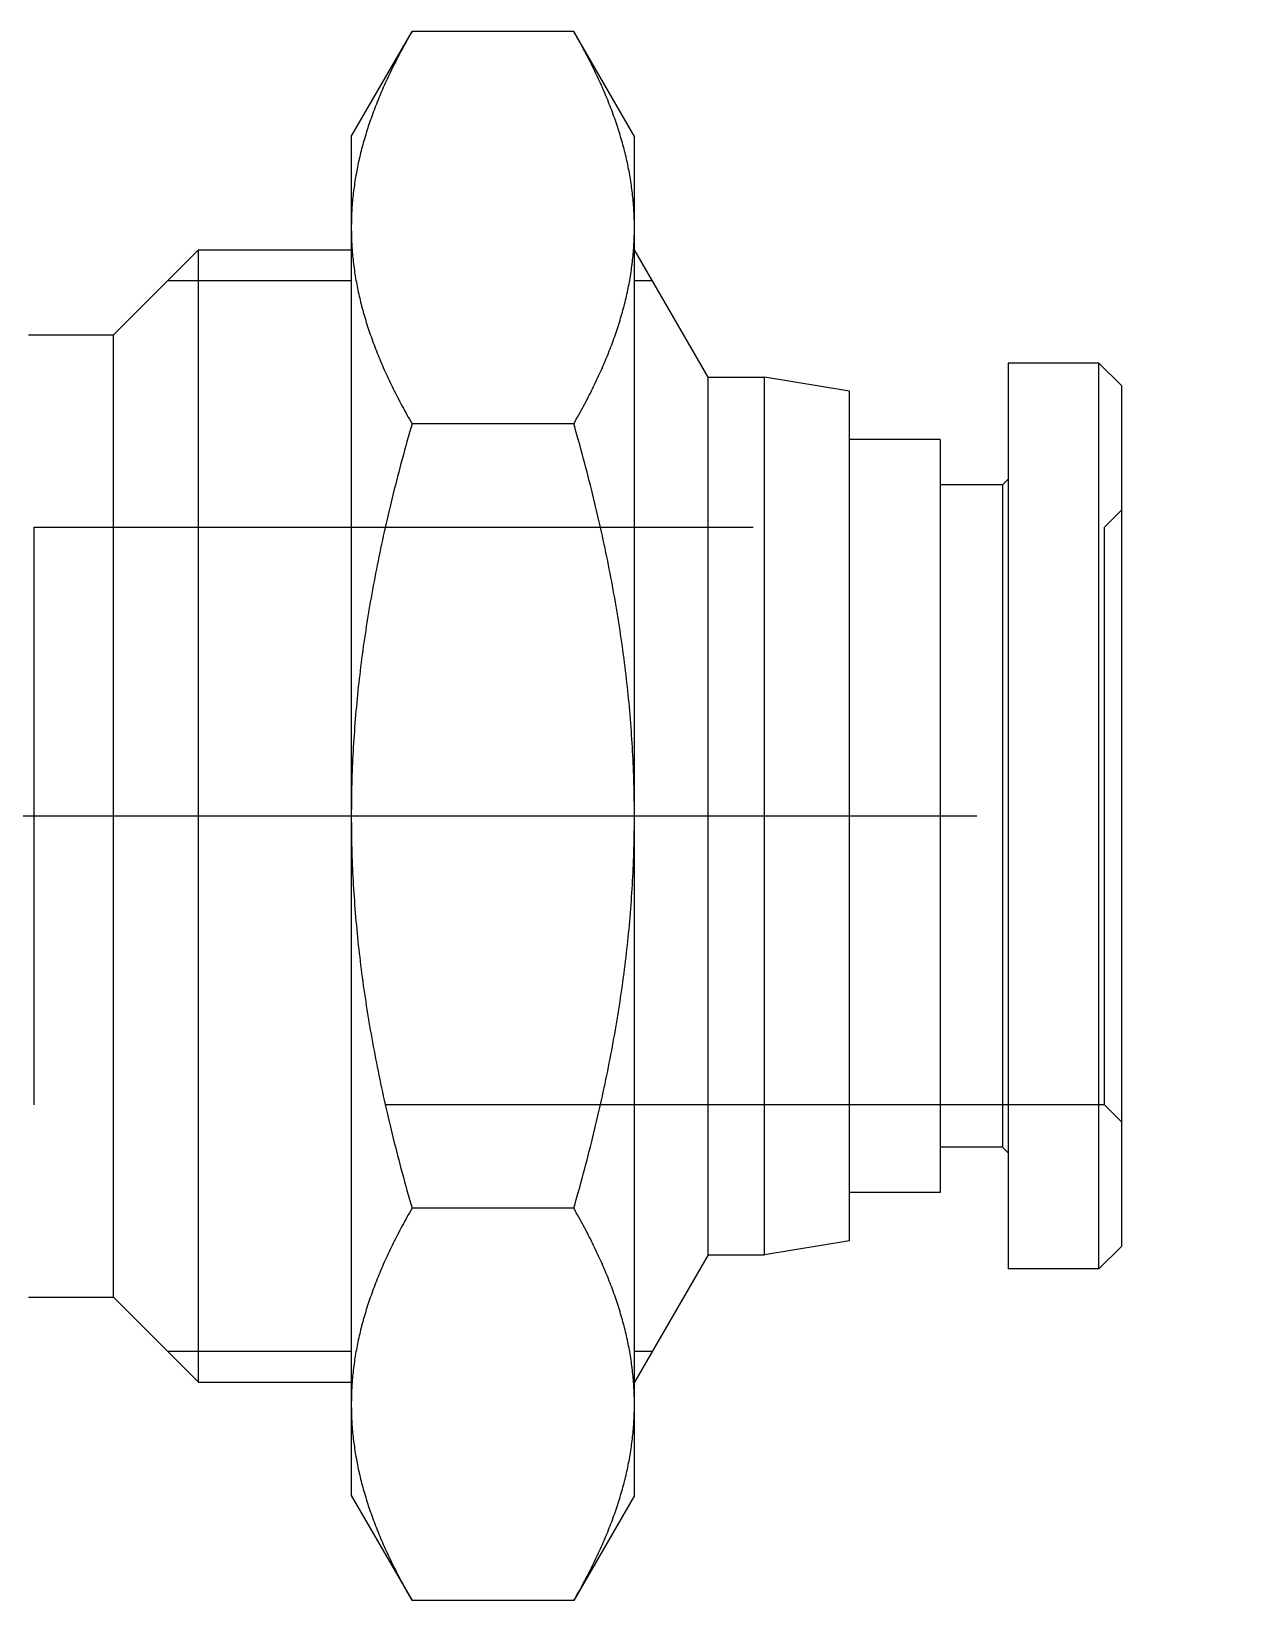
# Model space of a CAD drawing. Extents: x -2 to 80.4, y -32.4 to 15.9.
# Drawn here: x 13.05 to 34.3, y -13.86 to 13.86 of the extents above; entities that cross this region are included whole.
import ezdxf

# ---------------------------------------------------------------- set-up
doc = ezdxf.new("R2010")
doc.units = 0
doc.linetypes.add('CENTER', pattern=[50.8, 31.75, -6.35, 6.35, -6.35])
doc.linetypes.add('DASHED', pattern=[19.05, 12.7, -6.35])
doc.layers.get('0').update_dxf_attribs({"linetype": 'CONTINUOUS'})
doc.layers.add('CENTER', color=1, linetype='CENTER')

msp = doc.modelspace()

# ---------------------------------------------------------------- linework, layer by layer
at = {"color": 7, "linetype": 'CONTINUOUS'}
for p, q in [((18.7, 12), (19.772, 13.856)), ((22.628, 13.856), (19.772, 13.856)), ((23.7, 12), (22.628, 13.856)), ((18.7, 12), (18.7, 10.392)), ((23.7, 10.392), (23.7, 12)), ((18.7, 10.392), (18.7, 0)), ((23.7, 0), (23.7, 10.392)), ((14.5, 8.5), (16, 10)), ((16, -10), (16, 10)), ((16, 10), (18.7, 10)), ((23.7, 10), (23.701, 10)), ((23.701, -10), (23.701, 10)), ((25, 7.75), (23.701, 10)), ((13, 8.5), (14.5, 8.5)), ((14.5, -8.5), (14.5, 8.5)), ((30.3, 8), (30.3, -8)), ((31.9, 8), (30.3, 8)), ((31.9, -8), (31.9, 8)), ((32.3, 7.6), (31.9, 8)), ((25, -7.75), (25, 7.75)), ((25, 7.75), (26, 7.75)), ((26, -7.75), (26, 7.75)), ((27.5, 7.5), (26, 7.75)), ((27.5, -7.5), (27.5, 7.5)), ((32.3, 7.6), (32.3, -7.6)), ((22.628, 6.928), (19.772, 6.928)), ((29.1, 6.65), (27.5, 6.65)), ((29.1, 6.65), (29.1, -6.65)), ((30.2, 5.85), (29.1, 5.85)), ((30.2, 5.85), (30.3, 5.95)), ((30.2, 5.85), (30.2, -5.85)), ((18.7, 0), (18.7, -10.392)), ((23.7, -10.392), (23.7, 0)), ((30.2, -5.85), (29.1, -5.85)), ((30.2, -5.85), (30.3, -5.95)), ((29.1, -6.65), (27.5, -6.65)), ((22.628, -6.928), (19.772, -6.928)), ((25, -7.75), (23.701, -10)), ((25, -7.75), (26, -7.75)), ((27.5, -7.5), (26, -7.75)), ((32.3, -7.6), (31.9, -8)), ((31.9, -8), (30.3, -8)), ((13, -8.5), (14.5, -8.5)), ((14.5, -8.5), (16, -10)), ((16, -10), (18.7, -10)), ((23.7, -10), (23.701, -10)), ((18.7, -10.392), (18.7, -12)), ((23.7, -12), (23.7, -10.392)), ((18.7, -12), (19.772, -13.856)), ((23.7, -12), (22.628, -13.856)), ((22.628, -13.856), (19.772, -13.856))]:
    msp.add_line(p, q, dxfattribs=at)
at = {"color": 3, "linetype": 'CONTINUOUS'}
for p, q in [((15.458, 9.458), (18.7, 9.458)), ((23.7, 9.458), (24.014, 9.458)), ((18.7, -9.459), (15.458, -9.459)), ((24.014, -9.459), (23.7, -9.459))]:
    msp.add_line(p, q, dxfattribs=at)
at = {"color": 3, "linetype": 'DASHED'}
for p, q in [((32, 5.1), (32.3, 5.4)), ((13.1, 5.1), (32, 5.1)), ((13.1, -5.1), (13.1, 5.1)), ((32, -5.1), (32, 5.1)), ((32, -5.1), (13.1, -5.1)), ((32.3, -5.4), (32, -5.1))]:
    msp.add_line(p, q, dxfattribs=at)
at = {"color": 7}
for points in [[(19.772, 13.856, 0), (19.749, 13.817, 0), (19.727, 13.778, 0), (19.705, 13.739, 0), (19.683, 13.7, 0), (19.661, 13.661, 0), (19.64, 13.622, 0), (19.619, 13.583, 0), (19.598, 13.544, 0), (19.577, 13.506, 0), (19.557, 13.467, 0), (19.537, 13.429, 0), (19.517, 13.391, 0), (19.497, 13.353, 0), (19.478, 13.315, 0), (19.459, 13.277, 0), (19.44, 13.239, 0), (19.422, 13.201, 0), (19.403, 13.164, 0), (19.385, 13.126, 0), (19.367, 13.089, 0), (19.35, 13.051, 0), (19.332, 13.014, 0), (19.315, 12.977, 0), (19.299, 12.94, 0), (19.282, 12.902, 0), (19.265, 12.866, 0), (19.249, 12.829, 0), (19.233, 12.792, 0), (19.218, 12.755, 0), (19.202, 12.718, 0), (19.187, 12.681, 0), (19.172, 12.645, 0), (19.157, 12.608, 0), (19.143, 12.572, 0), (19.129, 12.536, 0), (19.115, 12.499, 0), (19.101, 12.463, 0), (19.087, 12.427, 0), (19.074, 12.39, 0), (19.061, 12.354, 0), (19.048, 12.318, 0), (19.035, 12.282, 0), (19.023, 12.246, 0), (19.011, 12.21, 0), (18.999, 12.174, 0), (18.987, 12.138, 0), (18.976, 12.102, 0), (18.965, 12.066, 0), (18.954, 12.031, 0), (18.943, 11.995, 0), (18.932, 11.959, 0), (18.922, 11.924, 0), (18.912, 11.888, 0), (18.902, 11.852, 0), (18.893, 11.817, 0), (18.883, 11.781, 0), (18.874, 11.746, 0), (18.865, 11.71, 0), (18.856, 11.675, 0), (18.848, 11.639, 0), (18.84, 11.604, 0), (18.832, 11.568, 0), (18.824, 11.533, 0), (18.817, 11.497, 0), (18.809, 11.462, 0), (18.802, 11.426, 0), (18.795, 11.391, 0), (18.789, 11.355, 0), (18.782, 11.32, 0), (18.776, 11.284, 0), (18.77, 11.249, 0), (18.765, 11.213, 0), (18.759, 11.178, 0), (18.754, 11.143, 0), (18.749, 11.107, 0), (18.744, 11.072, 0), (18.74, 11.036, 0), (18.735, 11.001, 0), (18.732, 10.965, 0), (18.728, 10.929, 0), (18.724, 10.894, 0), (18.721, 10.858, 0), (18.718, 10.823, 0), (18.715, 10.787, 0), (18.712, 10.751, 0), (18.71, 10.716, 0), (18.708, 10.68, 0), (18.706, 10.644, 0), (18.704, 10.608, 0), (18.703, 10.572, 0), (18.702, 10.536, 0), (18.701, 10.5, 0), (18.701, 10.464, 0), (18.7, 10.428, 0), (18.7, 10.392, 0)], [(23.7, 10.392, 0), (23.7, 10.428, 0), (23.7, 10.464, 0), (23.699, 10.5, 0), (23.698, 10.536, 0), (23.697, 10.572, 0), (23.695, 10.608, 0), (23.694, 10.644, 0), (23.692, 10.68, 0), (23.69, 10.716, 0), (23.688, 10.751, 0), (23.685, 10.787, 0), (23.682, 10.823, 0), (23.679, 10.858, 0), (23.676, 10.894, 0), (23.672, 10.929, 0), (23.669, 10.965, 0), (23.665, 11.001, 0), (23.66, 11.036, 0), (23.656, 11.072, 0), (23.651, 11.107, 0), (23.646, 11.143, 0), (23.641, 11.178, 0), (23.635, 11.213, 0), (23.63, 11.249, 0), (23.624, 11.284, 0), (23.618, 11.32, 0), (23.611, 11.355, 0), (23.605, 11.391, 0), (23.598, 11.426, 0), (23.591, 11.462, 0), (23.584, 11.497, 0), (23.576, 11.533, 0), (23.568, 11.568, 0), (23.56, 11.604, 0), (23.552, 11.639, 0), (23.544, 11.675, 0), (23.535, 11.71, 0), (23.526, 11.746, 0), (23.517, 11.781, 0), (23.507, 11.817, 0), (23.498, 11.852, 0), (23.488, 11.888, 0), (23.478, 11.924, 0), (23.468, 11.959, 0), (23.457, 11.995, 0), (23.446, 12.031, 0), (23.435, 12.066, 0), (23.424, 12.102, 0), (23.413, 12.138, 0), (23.401, 12.174, 0), (23.389, 12.21, 0), (23.377, 12.246, 0), (23.364, 12.282, 0), (23.352, 12.318, 0), (23.339, 12.354, 0), (23.326, 12.39, 0), (23.313, 12.427, 0), (23.299, 12.463, 0), (23.285, 12.499, 0), (23.271, 12.536, 0), (23.257, 12.572, 0), (23.243, 12.608, 0), (23.228, 12.645, 0), (23.213, 12.681, 0), (23.198, 12.718, 0), (23.182, 12.755, 0), (23.167, 12.792, 0), (23.151, 12.829, 0), (23.134, 12.866, 0), (23.118, 12.902, 0), (23.102, 12.94, 0), (23.085, 12.977, 0), (23.067, 13.014, 0), (23.05, 13.051, 0), (23.033, 13.089, 0), (23.015, 13.126, 0), (22.997, 13.164, 0), (22.978, 13.201, 0), (22.96, 13.239, 0), (22.941, 13.277, 0), (22.922, 13.315, 0), (22.902, 13.353, 0), (22.883, 13.391, 0), (22.863, 13.429, 0), (22.843, 13.467, 0), (22.823, 13.506, 0), (22.802, 13.544, 0), (22.781, 13.583, 0), (22.76, 13.622, 0), (22.739, 13.661, 0), (22.717, 13.7, 0), (22.695, 13.739, 0), (22.673, 13.778, 0), (22.651, 13.817, 0), (22.628, 13.856, 0)], [(18.7, 10.392, 0), (18.7, 10.356, 0), (18.701, 10.32, 0), (18.701, 10.284, 0), (18.702, 10.248, 0), (18.703, 10.212, 0), (18.704, 10.177, 0), (18.706, 10.141, 0), (18.708, 10.105, 0), (18.71, 10.069, 0), (18.712, 10.033, 0), (18.715, 9.998, 0), (18.718, 9.962, 0), (18.721, 9.926, 0), (18.724, 9.891, 0), (18.728, 9.855, 0), (18.732, 9.82, 0), (18.735, 9.784, 0), (18.74, 9.749, 0), (18.744, 9.713, 0), (18.749, 9.678, 0), (18.754, 9.642, 0), (18.759, 9.607, 0), (18.765, 9.571, 0), (18.77, 9.536, 0), (18.776, 9.5, 0), (18.782, 9.465, 0), (18.789, 9.429, 0), (18.795, 9.394, 0), (18.802, 9.358, 0), (18.809, 9.323, 0), (18.817, 9.288, 0), (18.824, 9.252, 0), (18.832, 9.217, 0), (18.84, 9.181, 0), (18.848, 9.146, 0), (18.856, 9.11, 0), (18.865, 9.075, 0), (18.874, 9.039, 0), (18.883, 9.003, 0), (18.893, 8.968, 0), (18.902, 8.932, 0), (18.912, 8.897, 0), (18.922, 8.861, 0), (18.932, 8.825, 0), (18.943, 8.79, 0), (18.954, 8.754, 0), (18.965, 8.718, 0), (18.976, 8.682, 0), (18.987, 8.646, 0), (18.999, 8.611, 0), (19.011, 8.575, 0), (19.023, 8.539, 0), (19.035, 8.503, 0), (19.048, 8.467, 0), (19.061, 8.43, 0), (19.074, 8.394, 0), (19.087, 8.358, 0), (19.101, 8.322, 0), (19.115, 8.286, 0), (19.129, 8.249, 0), (19.143, 8.213, 0), (19.157, 8.176, 0), (19.172, 8.14, 0), (19.187, 8.103, 0), (19.202, 8.066, 0), (19.218, 8.03, 0), (19.233, 7.993, 0), (19.249, 7.956, 0), (19.265, 7.919, 0), (19.282, 7.882, 0), (19.299, 7.845, 0), (19.315, 7.808, 0), (19.332, 7.771, 0), (19.35, 7.733, 0), (19.367, 7.696, 0), (19.385, 7.658, 0), (19.403, 7.621, 0), (19.422, 7.583, 0), (19.44, 7.546, 0), (19.459, 7.508, 0), (19.478, 7.47, 0), (19.497, 7.432, 0), (19.517, 7.394, 0), (19.537, 7.355, 0), (19.557, 7.317, 0), (19.577, 7.279, 0), (19.598, 7.24, 0), (19.619, 7.202, 0), (19.64, 7.163, 0), (19.661, 7.124, 0), (19.683, 7.085, 0), (19.705, 7.046, 0), (19.727, 7.007, 0), (19.749, 6.968, 0), (19.772, 6.928, 0)], [(22.628, 6.928, 0), (22.651, 6.968, 0), (22.673, 7.007, 0), (22.695, 7.046, 0), (22.717, 7.085, 0), (22.739, 7.124, 0), (22.76, 7.163, 0), (22.781, 7.202, 0), (22.802, 7.24, 0), (22.823, 7.279, 0), (22.843, 7.317, 0), (22.863, 7.355, 0), (22.883, 7.394, 0), (22.902, 7.432, 0), (22.922, 7.47, 0), (22.941, 7.508, 0), (22.96, 7.546, 0), (22.978, 7.583, 0), (22.997, 7.621, 0), (23.015, 7.658, 0), (23.033, 7.696, 0), (23.05, 7.733, 0), (23.067, 7.771, 0), (23.085, 7.808, 0), (23.102, 7.845, 0), (23.118, 7.882, 0), (23.134, 7.919, 0), (23.151, 7.956, 0), (23.167, 7.993, 0), (23.182, 8.03, 0), (23.198, 8.066, 0), (23.213, 8.103, 0), (23.228, 8.14, 0), (23.243, 8.176, 0), (23.257, 8.213, 0), (23.271, 8.249, 0), (23.285, 8.286, 0), (23.299, 8.322, 0), (23.313, 8.358, 0), (23.326, 8.394, 0), (23.339, 8.43, 0), (23.352, 8.467, 0), (23.364, 8.503, 0), (23.377, 8.539, 0), (23.389, 8.575, 0), (23.401, 8.611, 0), (23.413, 8.646, 0), (23.424, 8.682, 0), (23.435, 8.718, 0), (23.446, 8.754, 0), (23.457, 8.79, 0), (23.468, 8.825, 0), (23.478, 8.861, 0), (23.488, 8.897, 0), (23.498, 8.932, 0), (23.507, 8.968, 0), (23.517, 9.003, 0), (23.526, 9.039, 0), (23.535, 9.075, 0), (23.544, 9.11, 0), (23.552, 9.146, 0), (23.56, 9.181, 0), (23.568, 9.217, 0), (23.576, 9.252, 0), (23.584, 9.288, 0), (23.591, 9.323, 0), (23.598, 9.358, 0), (23.605, 9.394, 0), (23.611, 9.429, 0), (23.618, 9.465, 0), (23.624, 9.5, 0), (23.63, 9.536, 0), (23.635, 9.571, 0), (23.641, 9.607, 0), (23.646, 9.642, 0), (23.651, 9.678, 0), (23.656, 9.713, 0), (23.66, 9.749, 0), (23.665, 9.784, 0), (23.669, 9.82, 0), (23.672, 9.855, 0), (23.676, 9.891, 0), (23.679, 9.926, 0), (23.682, 9.962, 0), (23.685, 9.998, 0), (23.688, 10.033, 0), (23.69, 10.069, 0), (23.692, 10.105, 0), (23.694, 10.141, 0), (23.695, 10.177, 0), (23.697, 10.212, 0), (23.698, 10.248, 0), (23.699, 10.284, 0), (23.7, 10.32, 0), (23.7, 10.356, 0), (23.7, 10.392, 0)], [(19.772, 6.928, 0), (19.749, 6.849, 0), (19.727, 6.771, 0), (19.705, 6.692, 0), (19.683, 6.614, 0), (19.661, 6.537, 0), (19.64, 6.459, 0), (19.619, 6.381, 0), (19.598, 6.304, 0), (19.577, 6.227, 0), (19.557, 6.15, 0), (19.537, 6.074, 0), (19.517, 5.997, 0), (19.497, 5.921, 0), (19.478, 5.845, 0), (19.459, 5.769, 0), (19.44, 5.694, 0), (19.422, 5.618, 0), (19.403, 5.543, 0), (19.385, 5.468, 0), (19.367, 5.393, 0), (19.35, 5.318, 0), (19.332, 5.243, 0), (19.315, 5.169, 0), (19.299, 5.095, 0), (19.282, 5.02, 0), (19.265, 4.946, 0), (19.249, 4.872, 0), (19.233, 4.799, 0), (19.218, 4.725, 0), (19.202, 4.652, 0), (19.187, 4.578, 0), (19.172, 4.505, 0), (19.157, 4.432, 0), (19.143, 4.359, 0), (19.129, 4.286, 0), (19.115, 4.214, 0), (19.101, 4.141, 0), (19.087, 4.068, 0), (19.074, 3.996, 0), (19.061, 3.924, 0), (19.048, 3.852, 0), (19.035, 3.779, 0), (19.023, 3.707, 0), (19.011, 3.635, 0), (18.999, 3.564, 0), (18.987, 3.492, 0), (18.976, 3.42, 0), (18.965, 3.348, 0), (18.954, 3.277, 0), (18.943, 3.205, 0), (18.932, 3.134, 0), (18.922, 3.063, 0), (18.912, 2.991, 0), (18.902, 2.92, 0), (18.893, 2.849, 0), (18.883, 2.778, 0), (18.874, 2.707, 0), (18.865, 2.635, 0), (18.856, 2.564, 0), (18.848, 2.493, 0), (18.84, 2.422, 0), (18.832, 2.351, 0), (18.824, 2.28, 0), (18.817, 2.21, 0), (18.809, 2.139, 0), (18.802, 2.068, 0), (18.795, 1.997, 0), (18.789, 1.926, 0), (18.782, 1.855, 0), (18.776, 1.784, 0), (18.77, 1.713, 0), (18.765, 1.642, 0), (18.759, 1.571, 0), (18.754, 1.5, 0), (18.749, 1.429, 0), (18.744, 1.358, 0), (18.74, 1.287, 0), (18.735, 1.216, 0), (18.732, 1.145, 0), (18.728, 1.074, 0), (18.724, 1.003, 0), (18.721, 0.932, 0), (18.718, 0.861, 0), (18.715, 0.789, 0), (18.712, 0.718, 0), (18.71, 0.646, 0), (18.708, 0.575, 0), (18.706, 0.503, 0), (18.704, 0.432, 0), (18.703, 0.36, 0), (18.702, 0.288, 0), (18.701, 0.216, 0), (18.701, 0.144, 0), (18.7, 0.072, 0), (18.7, 0, 0)], [(23.7, 0, 0), (23.7, 0.072, 0), (23.7, 0.144, 0), (23.699, 0.216, 0), (23.698, 0.288, 0), (23.697, 0.36, 0), (23.695, 0.432, 0), (23.694, 0.503, 0), (23.692, 0.575, 0), (23.69, 0.646, 0), (23.688, 0.718, 0), (23.685, 0.789, 0), (23.682, 0.861, 0), (23.679, 0.932, 0), (23.676, 1.003, 0), (23.672, 1.074, 0), (23.669, 1.145, 0), (23.665, 1.216, 0), (23.66, 1.287, 0), (23.656, 1.358, 0), (23.651, 1.429, 0), (23.646, 1.5, 0), (23.641, 1.571, 0), (23.635, 1.642, 0), (23.63, 1.713, 0), (23.624, 1.784, 0), (23.618, 1.855, 0), (23.611, 1.926, 0), (23.605, 1.997, 0), (23.598, 2.068, 0), (23.591, 2.139, 0), (23.584, 2.21, 0), (23.576, 2.28, 0), (23.568, 2.351, 0), (23.56, 2.422, 0), (23.552, 2.493, 0), (23.544, 2.564, 0), (23.535, 2.635, 0), (23.526, 2.707, 0), (23.517, 2.778, 0), (23.507, 2.849, 0), (23.498, 2.92, 0), (23.488, 2.991, 0), (23.478, 3.063, 0), (23.468, 3.134, 0), (23.457, 3.205, 0), (23.446, 3.277, 0), (23.435, 3.348, 0), (23.424, 3.42, 0), (23.413, 3.492, 0), (23.401, 3.564, 0), (23.389, 3.635, 0), (23.377, 3.707, 0), (23.364, 3.779, 0), (23.352, 3.852, 0), (23.339, 3.924, 0), (23.326, 3.996, 0), (23.313, 4.068, 0), (23.299, 4.141, 0), (23.285, 4.214, 0), (23.271, 4.286, 0), (23.257, 4.359, 0), (23.243, 4.432, 0), (23.228, 4.505, 0), (23.213, 4.578, 0), (23.198, 4.652, 0), (23.182, 4.725, 0), (23.167, 4.799, 0), (23.151, 4.872, 0), (23.134, 4.946, 0), (23.118, 5.02, 0), (23.102, 5.095, 0), (23.085, 5.169, 0), (23.067, 5.243, 0), (23.05, 5.318, 0), (23.033, 5.393, 0), (23.015, 5.468, 0), (22.997, 5.543, 0), (22.978, 5.618, 0), (22.96, 5.694, 0), (22.941, 5.769, 0), (22.922, 5.845, 0), (22.902, 5.921, 0), (22.883, 5.997, 0), (22.863, 6.074, 0), (22.843, 6.15, 0), (22.823, 6.227, 0), (22.802, 6.304, 0), (22.781, 6.381, 0), (22.76, 6.459, 0), (22.739, 6.537, 0), (22.717, 6.614, 0), (22.695, 6.692, 0), (22.673, 6.771, 0), (22.651, 6.849, 0), (22.628, 6.928, 0)], [(18.7, 0, 0), (18.7, -0.072, 0), (18.701, -0.144, 0), (18.701, -0.216, 0), (18.702, -0.288, 0), (18.703, -0.36, 0), (18.704, -0.432, 0), (18.706, -0.503, 0), (18.708, -0.575, 0), (18.71, -0.646, 0), (18.712, -0.718, 0), (18.715, -0.789, 0), (18.718, -0.861, 0), (18.721, -0.932, 0), (18.724, -1.003, 0), (18.728, -1.074, 0), (18.732, -1.145, 0), (18.735, -1.216, 0), (18.74, -1.287, 0), (18.744, -1.358, 0), (18.749, -1.429, 0), (18.754, -1.5, 0), (18.759, -1.571, 0), (18.765, -1.642, 0), (18.77, -1.713, 0), (18.776, -1.784, 0), (18.782, -1.855, 0), (18.789, -1.926, 0), (18.795, -1.997, 0), (18.802, -2.068, 0), (18.809, -2.139, 0), (18.817, -2.21, 0), (18.824, -2.28, 0), (18.832, -2.351, 0), (18.84, -2.422, 0), (18.848, -2.493, 0), (18.856, -2.564, 0), (18.865, -2.635, 0), (18.874, -2.707, 0), (18.883, -2.778, 0), (18.893, -2.849, 0), (18.902, -2.92, 0), (18.912, -2.991, 0), (18.922, -3.063, 0), (18.932, -3.134, 0), (18.943, -3.205, 0), (18.954, -3.277, 0), (18.965, -3.348, 0), (18.976, -3.42, 0), (18.987, -3.492, 0), (18.999, -3.564, 0), (19.011, -3.635, 0), (19.023, -3.707, 0), (19.035, -3.779, 0), (19.048, -3.852, 0), (19.061, -3.924, 0), (19.074, -3.996, 0), (19.087, -4.068, 0), (19.101, -4.141, 0), (19.115, -4.214, 0), (19.129, -4.286, 0), (19.143, -4.359, 0), (19.157, -4.432, 0), (19.172, -4.505, 0), (19.187, -4.578, 0), (19.202, -4.652, 0), (19.218, -4.725, 0), (19.233, -4.799, 0), (19.249, -4.872, 0), (19.265, -4.946, 0), (19.282, -5.02, 0), (19.299, -5.095, 0), (19.315, -5.169, 0), (19.332, -5.243, 0), (19.35, -5.318, 0), (19.367, -5.393, 0), (19.385, -5.468, 0), (19.403, -5.543, 0), (19.422, -5.618, 0), (19.44, -5.694, 0), (19.459, -5.769, 0), (19.478, -5.845, 0), (19.497, -5.921, 0), (19.517, -5.997, 0), (19.537, -6.074, 0), (19.557, -6.15, 0), (19.577, -6.227, 0), (19.598, -6.304, 0), (19.619, -6.381, 0), (19.64, -6.459, 0), (19.661, -6.537, 0), (19.683, -6.614, 0), (19.705, -6.692, 0), (19.727, -6.771, 0), (19.749, -6.849, 0), (19.772, -6.928, 0)], [(22.628, -6.928, 0), (22.651, -6.849, 0), (22.673, -6.771, 0), (22.695, -6.692, 0), (22.717, -6.614, 0), (22.739, -6.537, 0), (22.76, -6.459, 0), (22.781, -6.381, 0), (22.802, -6.304, 0), (22.823, -6.227, 0), (22.843, -6.15, 0), (22.863, -6.074, 0), (22.883, -5.997, 0), (22.902, -5.921, 0), (22.922, -5.845, 0), (22.941, -5.769, 0), (22.96, -5.694, 0), (22.978, -5.618, 0), (22.997, -5.543, 0), (23.015, -5.468, 0), (23.033, -5.393, 0), (23.05, -5.318, 0), (23.067, -5.243, 0), (23.085, -5.169, 0), (23.102, -5.095, 0), (23.118, -5.02, 0), (23.134, -4.946, 0), (23.151, -4.872, 0), (23.167, -4.799, 0), (23.182, -4.725, 0), (23.198, -4.652, 0), (23.213, -4.578, 0), (23.228, -4.505, 0), (23.243, -4.432, 0), (23.257, -4.359, 0), (23.271, -4.286, 0), (23.285, -4.214, 0), (23.299, -4.141, 0), (23.313, -4.068, 0), (23.326, -3.996, 0), (23.339, -3.924, 0), (23.352, -3.852, 0), (23.364, -3.779, 0), (23.377, -3.707, 0), (23.389, -3.635, 0), (23.401, -3.564, 0), (23.413, -3.492, 0), (23.424, -3.42, 0), (23.435, -3.348, 0), (23.446, -3.277, 0), (23.457, -3.205, 0), (23.468, -3.134, 0), (23.478, -3.063, 0), (23.488, -2.991, 0), (23.498, -2.92, 0), (23.507, -2.849, 0), (23.517, -2.778, 0), (23.526, -2.707, 0), (23.535, -2.635, 0), (23.544, -2.564, 0), (23.552, -2.493, 0), (23.56, -2.422, 0), (23.568, -2.351, 0), (23.576, -2.28, 0), (23.584, -2.21, 0), (23.591, -2.139, 0), (23.598, -2.068, 0), (23.605, -1.997, 0), (23.611, -1.926, 0), (23.618, -1.855, 0), (23.624, -1.784, 0), (23.63, -1.713, 0), (23.635, -1.642, 0), (23.641, -1.571, 0), (23.646, -1.5, 0), (23.651, -1.429, 0), (23.656, -1.358, 0), (23.66, -1.287, 0), (23.665, -1.216, 0), (23.669, -1.145, 0), (23.672, -1.074, 0), (23.676, -1.003, 0), (23.679, -0.932, 0), (23.682, -0.861, 0), (23.685, -0.789, 0), (23.688, -0.718, 0), (23.69, -0.646, 0), (23.692, -0.575, 0), (23.694, -0.503, 0), (23.695, -0.432, 0), (23.697, -0.36, 0), (23.698, -0.288, 0), (23.699, -0.216, 0), (23.7, -0.144, 0), (23.7, -0.072, 0), (23.7, 0, 0)], [(19.772, -6.928, 0), (19.749, -6.968, 0), (19.727, -7.007, 0), (19.705, -7.046, 0), (19.683, -7.085, 0), (19.661, -7.124, 0), (19.64, -7.163, 0), (19.619, -7.202, 0), (19.598, -7.24, 0), (19.577, -7.279, 0), (19.557, -7.317, 0), (19.537, -7.355, 0), (19.517, -7.394, 0), (19.497, -7.432, 0), (19.478, -7.47, 0), (19.459, -7.508, 0), (19.44, -7.546, 0), (19.422, -7.583, 0), (19.403, -7.621, 0), (19.385, -7.658, 0), (19.367, -7.696, 0), (19.35, -7.733, 0), (19.332, -7.771, 0), (19.315, -7.808, 0), (19.299, -7.845, 0), (19.282, -7.882, 0), (19.265, -7.919, 0), (19.249, -7.956, 0), (19.233, -7.993, 0), (19.218, -8.03, 0), (19.202, -8.066, 0), (19.187, -8.103, 0), (19.172, -8.14, 0), (19.157, -8.176, 0), (19.143, -8.213, 0), (19.129, -8.249, 0), (19.115, -8.286, 0), (19.101, -8.322, 0), (19.087, -8.358, 0), (19.074, -8.394, 0), (19.061, -8.43, 0), (19.048, -8.467, 0), (19.035, -8.503, 0), (19.023, -8.539, 0), (19.011, -8.575, 0), (18.999, -8.611, 0), (18.987, -8.646, 0), (18.976, -8.682, 0), (18.965, -8.718, 0), (18.954, -8.754, 0), (18.943, -8.79, 0), (18.932, -8.825, 0), (18.922, -8.861, 0), (18.912, -8.897, 0), (18.902, -8.932, 0), (18.893, -8.968, 0), (18.883, -9.003, 0), (18.874, -9.039, 0), (18.865, -9.075, 0), (18.856, -9.11, 0), (18.848, -9.146, 0), (18.84, -9.181, 0), (18.832, -9.217, 0), (18.824, -9.252, 0), (18.817, -9.288, 0), (18.809, -9.323, 0), (18.802, -9.358, 0), (18.795, -9.394, 0), (18.789, -9.429, 0), (18.782, -9.465, 0), (18.776, -9.5, 0), (18.77, -9.536, 0), (18.765, -9.571, 0), (18.759, -9.607, 0), (18.754, -9.642, 0), (18.749, -9.678, 0), (18.744, -9.713, 0), (18.74, -9.749, 0), (18.735, -9.784, 0), (18.732, -9.82, 0), (18.728, -9.855, 0), (18.724, -9.891, 0), (18.721, -9.926, 0), (18.718, -9.962, 0), (18.715, -9.998, 0), (18.712, -10.033, 0), (18.71, -10.069, 0), (18.708, -10.105, 0), (18.706, -10.141, 0), (18.704, -10.177, 0), (18.703, -10.212, 0), (18.702, -10.248, 0), (18.701, -10.284, 0), (18.701, -10.32, 0), (18.7, -10.356, 0), (18.7, -10.392, 0)], [(23.7, -10.392, 0), (23.7, -10.356, 0), (23.7, -10.32, 0), (23.699, -10.284, 0), (23.698, -10.248, 0), (23.697, -10.212, 0), (23.695, -10.177, 0), (23.694, -10.141, 0), (23.692, -10.105, 0), (23.69, -10.069, 0), (23.688, -10.033, 0), (23.685, -9.998, 0), (23.682, -9.962, 0), (23.679, -9.926, 0), (23.676, -9.891, 0), (23.672, -9.855, 0), (23.669, -9.82, 0), (23.665, -9.784, 0), (23.66, -9.749, 0), (23.656, -9.713, 0), (23.651, -9.678, 0), (23.646, -9.642, 0), (23.641, -9.607, 0), (23.635, -9.571, 0), (23.63, -9.536, 0), (23.624, -9.5, 0), (23.618, -9.465, 0), (23.611, -9.429, 0), (23.605, -9.394, 0), (23.598, -9.358, 0), (23.591, -9.323, 0), (23.584, -9.288, 0), (23.576, -9.252, 0), (23.568, -9.217, 0), (23.56, -9.181, 0), (23.552, -9.146, 0), (23.544, -9.11, 0), (23.535, -9.075, 0), (23.526, -9.039, 0), (23.517, -9.003, 0), (23.507, -8.968, 0), (23.498, -8.932, 0), (23.488, -8.897, 0), (23.478, -8.861, 0), (23.468, -8.825, 0), (23.457, -8.79, 0), (23.446, -8.754, 0), (23.435, -8.718, 0), (23.424, -8.682, 0), (23.413, -8.646, 0), (23.401, -8.611, 0), (23.389, -8.575, 0), (23.377, -8.539, 0), (23.364, -8.503, 0), (23.352, -8.467, 0), (23.339, -8.43, 0), (23.326, -8.394, 0), (23.313, -8.358, 0), (23.299, -8.322, 0), (23.285, -8.286, 0), (23.271, -8.249, 0), (23.257, -8.213, 0), (23.243, -8.176, 0), (23.228, -8.14, 0), (23.213, -8.103, 0), (23.198, -8.066, 0), (23.182, -8.03, 0), (23.167, -7.993, 0), (23.151, -7.956, 0), (23.134, -7.919, 0), (23.118, -7.882, 0), (23.102, -7.845, 0), (23.085, -7.808, 0), (23.067, -7.771, 0), (23.05, -7.733, 0), (23.033, -7.696, 0), (23.015, -7.658, 0), (22.997, -7.621, 0), (22.978, -7.583, 0), (22.96, -7.546, 0), (22.941, -7.508, 0), (22.922, -7.47, 0), (22.902, -7.432, 0), (22.883, -7.394, 0), (22.863, -7.355, 0), (22.843, -7.317, 0), (22.823, -7.279, 0), (22.802, -7.24, 0), (22.781, -7.202, 0), (22.76, -7.163, 0), (22.739, -7.124, 0), (22.717, -7.085, 0), (22.695, -7.046, 0), (22.673, -7.007, 0), (22.651, -6.968, 0), (22.628, -6.928, 0)], [(18.7, -10.392, 0), (18.7, -10.428, 0), (18.701, -10.464, 0), (18.701, -10.5, 0), (18.702, -10.536, 0), (18.703, -10.572, 0), (18.704, -10.608, 0), (18.706, -10.644, 0), (18.708, -10.68, 0), (18.71, -10.716, 0), (18.712, -10.751, 0), (18.715, -10.787, 0), (18.718, -10.823, 0), (18.721, -10.858, 0), (18.724, -10.894, 0), (18.728, -10.929, 0), (18.732, -10.965, 0), (18.735, -11.001, 0), (18.74, -11.036, 0), (18.744, -11.072, 0), (18.749, -11.107, 0), (18.754, -11.143, 0), (18.759, -11.178, 0), (18.765, -11.213, 0), (18.77, -11.249, 0), (18.776, -11.284, 0), (18.782, -11.32, 0), (18.789, -11.355, 0), (18.795, -11.391, 0), (18.802, -11.426, 0), (18.809, -11.462, 0), (18.817, -11.497, 0), (18.824, -11.533, 0), (18.832, -11.568, 0), (18.84, -11.604, 0), (18.848, -11.639, 0), (18.856, -11.675, 0), (18.865, -11.71, 0), (18.874, -11.746, 0), (18.883, -11.781, 0), (18.893, -11.817, 0), (18.902, -11.852, 0), (18.912, -11.888, 0), (18.922, -11.924, 0), (18.932, -11.959, 0), (18.943, -11.995, 0), (18.954, -12.031, 0), (18.965, -12.066, 0), (18.976, -12.102, 0), (18.987, -12.138, 0), (18.999, -12.174, 0), (19.011, -12.21, 0), (19.023, -12.246, 0), (19.035, -12.282, 0), (19.048, -12.318, 0), (19.061, -12.354, 0), (19.074, -12.39, 0), (19.087, -12.427, 0), (19.101, -12.463, 0), (19.115, -12.499, 0), (19.129, -12.536, 0), (19.143, -12.572, 0), (19.157, -12.608, 0), (19.172, -12.645, 0), (19.187, -12.681, 0), (19.202, -12.718, 0), (19.218, -12.755, 0), (19.233, -12.792, 0), (19.249, -12.829, 0), (19.265, -12.866, 0), (19.282, -12.902, 0), (19.299, -12.94, 0), (19.315, -12.977, 0), (19.332, -13.014, 0), (19.35, -13.051, 0), (19.367, -13.089, 0), (19.385, -13.126, 0), (19.403, -13.164, 0), (19.422, -13.201, 0), (19.44, -13.239, 0), (19.459, -13.277, 0), (19.478, -13.315, 0), (19.497, -13.353, 0), (19.517, -13.391, 0), (19.537, -13.429, 0), (19.557, -13.467, 0), (19.577, -13.506, 0), (19.598, -13.544, 0), (19.619, -13.583, 0), (19.64, -13.622, 0), (19.661, -13.661, 0), (19.683, -13.7, 0), (19.705, -13.739, 0), (19.727, -13.778, 0), (19.749, -13.817, 0), (19.772, -13.856, 0)], [(22.628, -13.856, 0), (22.651, -13.817, 0), (22.673, -13.778, 0), (22.695, -13.739, 0), (22.717, -13.7, 0), (22.739, -13.661, 0), (22.76, -13.622, 0), (22.781, -13.583, 0), (22.802, -13.544, 0), (22.823, -13.506, 0), (22.843, -13.467, 0), (22.863, -13.429, 0), (22.883, -13.391, 0), (22.902, -13.353, 0), (22.922, -13.315, 0), (22.941, -13.277, 0), (22.96, -13.239, 0), (22.978, -13.201, 0), (22.997, -13.164, 0), (23.015, -13.126, 0), (23.033, -13.089, 0), (23.05, -13.051, 0), (23.067, -13.014, 0), (23.085, -12.977, 0), (23.102, -12.94, 0), (23.118, -12.902, 0), (23.134, -12.866, 0), (23.151, -12.829, 0), (23.167, -12.792, 0), (23.182, -12.755, 0), (23.198, -12.718, 0), (23.213, -12.681, 0), (23.228, -12.645, 0), (23.243, -12.608, 0), (23.257, -12.572, 0), (23.271, -12.536, 0), (23.285, -12.499, 0), (23.299, -12.463, 0), (23.313, -12.427, 0), (23.326, -12.39, 0), (23.339, -12.354, 0), (23.352, -12.318, 0), (23.364, -12.282, 0), (23.377, -12.246, 0), (23.389, -12.21, 0), (23.401, -12.174, 0), (23.413, -12.138, 0), (23.424, -12.102, 0), (23.435, -12.066, 0), (23.446, -12.031, 0), (23.457, -11.995, 0), (23.468, -11.959, 0), (23.478, -11.924, 0), (23.488, -11.888, 0), (23.498, -11.852, 0), (23.507, -11.817, 0), (23.517, -11.781, 0), (23.526, -11.746, 0), (23.535, -11.71, 0), (23.544, -11.675, 0), (23.552, -11.639, 0), (23.56, -11.604, 0), (23.568, -11.568, 0), (23.576, -11.533, 0), (23.584, -11.497, 0), (23.591, -11.462, 0), (23.598, -11.426, 0), (23.605, -11.391, 0), (23.611, -11.355, 0), (23.618, -11.32, 0), (23.624, -11.284, 0), (23.63, -11.249, 0), (23.635, -11.213, 0), (23.641, -11.178, 0), (23.646, -11.143, 0), (23.651, -11.107, 0), (23.656, -11.072, 0), (23.66, -11.036, 0), (23.665, -11.001, 0), (23.669, -10.965, 0), (23.672, -10.929, 0), (23.676, -10.894, 0), (23.679, -10.858, 0), (23.682, -10.823, 0), (23.685, -10.787, 0), (23.688, -10.751, 0), (23.69, -10.716, 0), (23.692, -10.68, 0), (23.694, -10.644, 0), (23.695, -10.608, 0), (23.697, -10.572, 0), (23.698, -10.536, 0), (23.699, -10.5, 0), (23.7, -10.464, 0), (23.7, -10.428, 0), (23.7, -10.392, 0)]]:
    msp.add_polyline3d(points, dxfattribs=at)
at = {"layer": 'CENTER', "color": 1, "linetype": 'CENTER'}
msp.add_line((-2, 0), (34.3, 0), dxfattribs=at)

doc.saveas('drawing.dxf')
